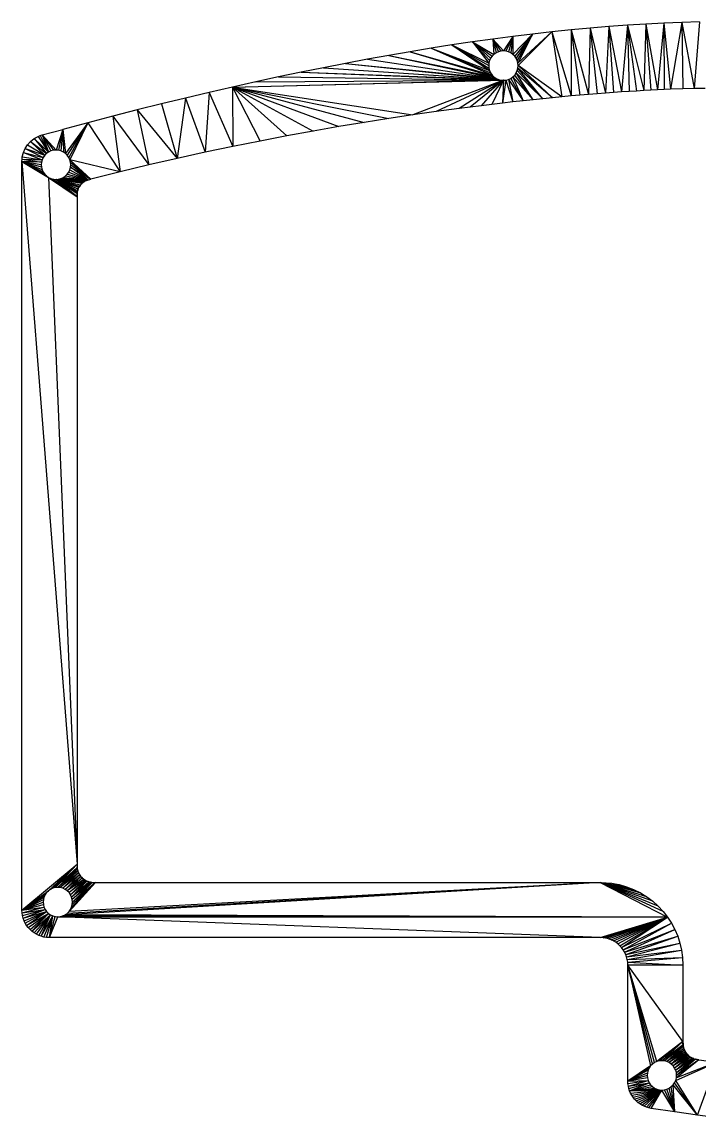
# Model space of a CAD drawing. Extents: x -94 to 59, y -4 to 130.
# Drawn here: x -94.4 to -20.7, y 10.5 to 129.9 of the extents above; entities that cross this region are included whole.
import ezdxf

# ---------------------------------------------------------------- set-up
doc = ezdxf.new("R2010")
doc.units = 0
doc.layers.get('0').update_dxf_attribs({"linetype": 'continuous'})

# ---------------------------------------------------------------- blocks, each defined once
blk = doc.blocks.new('SHAPE2DVIEW')
at = {"color": 0}
for p, q in [((-34.63, 129.01), (-36.73, 128.8)), ((-34.63, 129.01), (-34.65, 121.82)), ((-32.56, 129.21), (-34.63, 129.01)), ((-34.63, 129.01), (-33.68, 121.91)), ((-34.63, 129.01), (-32.73, 121.99)), ((-32.56, 129.21), (-32.73, 121.99)), ((-30.52, 129.38), (-32.56, 129.21)), ((-32.56, 129.21), (-31.8, 122.06)), ((-32.56, 129.21), (-30.9, 122.13)), ((-30.52, 129.38), (-30.9, 122.13)), ((-28.5, 129.52), (-30.52, 129.38)), ((-30.52, 129.38), (-30.02, 122.2)), ((-30.52, 129.38), (-29.16, 122.26)), ((-28.5, 129.52), (-29.16, 122.26)), ((-26.51, 129.65), (-28.5, 129.52)), ((-28.5, 129.52), (-28.33, 122.31)), ((-28.5, 129.52), (-27.52, 122.36)), ((-28.5, 129.52), (-26.73, 122.41)), ((-26.51, 129.65), (-26.73, 122.41)), ((-24.54, 129.75), (-26.51, 129.65)), ((-26.51, 129.65), (-25.97, 122.45)), ((-26.51, 129.65), (-25.23, 122.49)), ((-24.54, 129.75), (-25.23, 122.49)), ((-22.6, 129.83), (-24.54, 129.75)), ((-24.54, 129.75), (-24.51, 122.52)), ((-24.54, 129.75), (-23.82, 122.55)), ((-22.6, 129.83), (-23.82, 122.55)), ((-20.68, 129.89), (-22.6, 129.83)), ((-22.6, 129.83), (-22.49, 122.59)), ((-22.6, 129.83), (-21.23, 122.62)), ((-20.68, 129.89), (-21.23, 122.62)), ((-45.38, 127.71), (-47.61, 127.38)), ((-43.18, 128.01), (-45.38, 127.71)), ((-45.38, 127.71), (-43.59, 125.4)), ((-45.38, 127.71), (-43.51, 125.67)), ((-45.38, 127.71), (-43.4, 125.93)), ((-45.38, 127.71), (-43.24, 126.16)), ((-45.38, 127.71), (-43.04, 126.35)), ((-41, 128.3), (-43.18, 128.01)), ((-43.18, 128.01), (-43.04, 126.35)), ((-43.18, 128.01), (-42.81, 126.51)), ((-43.18, 128.01), (-42.56, 126.63)), ((-43.18, 128.01), (-42.29, 126.7)), ((-43.18, 128.01), (-42.01, 126.73)), ((-41, 128.3), (-42.01, 126.73)), ((-41, 128.3), (-41.73, 126.7)), ((-41, 128.3), (-41.46, 126.63)), ((-41, 128.3), (-41.21, 126.51)), ((-38.85, 128.56), (-41, 128.3)), ((-41, 128.3), (-40.98, 126.35)), ((-38.85, 128.56), (-40.98, 126.35)), ((-38.85, 128.56), (-40.78, 126.16)), ((-38.85, 128.56), (-40.62, 125.93)), ((-38.85, 128.56), (-40.51, 125.67)), ((-36.73, 128.8), (-40.43, 125.4)), ((-38.85, 128.56), (-40.43, 125.4)), ((-36.73, 128.8), (-40.41, 125.13)), ((-36.73, 128.8), (-38.85, 128.56)), ((-36.73, 128.8), (-35.65, 121.73)), ((-36.73, 128.8), (-34.65, 121.82)), ((-52.16, 126.64), (-54.47, 126.24)), ((-49.87, 127.02), (-52.16, 126.64)), ((-52.16, 126.64), (-43.04, 123.9)), ((-52.16, 126.64), (-43.24, 124.1)), ((-47.61, 127.38), (-49.87, 127.02)), ((-49.87, 127.02), (-43.24, 124.1)), ((-49.87, 127.02), (-43.4, 124.33)), ((-49.87, 127.02), (-43.51, 124.58)), ((-47.61, 127.38), (-43.51, 124.58)), ((-47.61, 127.38), (-43.59, 124.85)), ((-47.61, 127.38), (-43.61, 125.13)), ((-47.61, 127.38), (-43.59, 125.4)), ((-42.81, 126.51), (-43.04, 126.35)), ((-42.56, 126.63), (-42.81, 126.51)), ((-42.29, 126.7), (-42.56, 126.63)), ((-42.01, 126.73), (-42.29, 126.7)), ((-41.73, 126.7), (-42.01, 126.73)), ((-41.46, 126.63), (-41.73, 126.7)), ((-41.21, 126.51), (-41.46, 126.63)), ((-40.98, 126.35), (-41.21, 126.51)), ((-59.19, 125.37), (-61.59, 124.9)), ((-56.81, 125.82), (-59.19, 125.37)), ((-59.19, 125.37), (-42.56, 123.62)), ((-59.19, 125.37), (-42.81, 123.74)), ((-54.47, 126.24), (-56.81, 125.82)), ((-56.81, 125.82), (-42.81, 123.74)), ((-54.47, 126.24), (-42.81, 123.74)), ((-54.47, 126.24), (-43.04, 123.9)), ((-43.59, 125.4), (-43.61, 125.13)), ((-43.51, 125.67), (-43.59, 125.4)), ((-43.4, 125.93), (-43.51, 125.67)), ((-43.24, 126.16), (-43.4, 125.93)), ((-43.04, 126.35), (-43.24, 126.16)), ((-40.78, 126.16), (-40.98, 126.35)), ((-40.62, 125.93), (-40.78, 126.16)), ((-40.51, 125.67), (-40.62, 125.93)), ((-40.43, 125.4), (-40.51, 125.67)), ((-40.41, 125.13), (-40.43, 125.4)), ((-64.02, 124.41), (-66.48, 123.89)), ((-61.59, 124.9), (-64.02, 124.41)), ((-64.02, 124.41), (-42.29, 123.55)), ((-64.02, 124.41), (-42.56, 123.62)), ((-61.59, 124.9), (-42.56, 123.62)), ((-43.61, 125.13), (-43.59, 124.85)), ((-43.59, 124.85), (-43.51, 124.58)), ((-43.51, 124.58), (-43.4, 124.33)), ((-43.4, 124.33), (-43.24, 124.1)), ((-40.78, 124.1), (-40.62, 124.33)), ((-40.62, 124.33), (-40.51, 124.58)), ((-37.72, 121.52), (-40.62, 124.33)), ((-38.78, 121.41), (-40.62, 124.33)), ((-40.51, 124.58), (-40.43, 124.85)), ((-37.72, 121.52), (-40.51, 124.58)), ((-40.43, 124.85), (-40.41, 125.13)), ((-36.67, 121.63), (-40.43, 124.85)), ((-37.72, 121.52), (-40.43, 124.85)), ((-35.65, 121.73), (-40.41, 125.13)), ((-36.67, 121.63), (-40.41, 125.13)), ((-71.49, 122.79), (-42.29, 123.55)), ((-71.49, 122.79), (-42.01, 123.53)), ((-68.97, 123.35), (-71.49, 122.79)), ((-66.48, 123.89), (-68.97, 123.35)), ((-68.97, 123.35), (-42.29, 123.55)), ((-66.48, 123.89), (-42.29, 123.55)), ((-42.01, 123.53), (-51.88, 119.76)), ((-42.01, 123.53), (-49.32, 120.12)), ((-42.01, 123.53), (-46.84, 120.46)), ((-42.01, 123.53), (-45.63, 120.61)), ((-42.01, 123.53), (-44.44, 120.76)), ((-42.01, 123.53), (-43.26, 120.91)), ((-43.24, 124.1), (-43.04, 123.9)), ((-43.04, 123.9), (-42.81, 123.74)), ((-42.81, 123.74), (-42.56, 123.62)), ((-42.56, 123.62), (-42.29, 123.55)), ((-42.29, 123.55), (-42.01, 123.53)), ((-41.73, 123.55), (-42.11, 121.04)), ((-42.01, 123.53), (-42.11, 121.04)), ((-42.01, 123.53), (-41.73, 123.55)), ((-41.73, 123.55), (-41.46, 123.62)), ((-41.73, 123.55), (-40.98, 121.17)), ((-41.46, 123.62), (-41.21, 123.74)), ((-41.46, 123.62), (-40.98, 121.17)), ((-41.46, 123.62), (-39.87, 121.29)), ((-41.21, 123.74), (-40.98, 123.9)), ((-41.21, 123.74), (-39.87, 121.29)), ((-40.98, 123.9), (-40.78, 124.1)), ((-40.98, 123.9), (-39.87, 121.29)), ((-38.78, 121.41), (-40.98, 123.9)), ((-38.78, 121.41), (-40.78, 124.1)), ((-74.04, 122.2), (-76.62, 121.59)), ((-74.04, 122.2), (-74.47, 115.69)), ((-71.49, 122.79), (-74.04, 122.2)), ((-74.04, 122.2), (-71.47, 116.32)), ((-71.49, 122.79), (-71.47, 116.32)), ((-71.49, 122.79), (-68.51, 116.92)), ((-71.49, 122.79), (-65.6, 117.47)), ((-71.49, 122.79), (-62.74, 118)), ((-71.49, 122.79), (-59.93, 118.49)), ((-71.49, 122.79), (-57.18, 118.94)), ((-71.49, 122.79), (-54.5, 119.37)), ((-71.49, 122.79), (-51.88, 119.76)), ((-34.65, 121.82), (-35.65, 121.73)), ((-33.68, 121.91), (-34.65, 121.82)), ((-32.73, 121.99), (-33.68, 121.91)), ((-31.8, 122.06), (-32.73, 121.99)), ((-30.9, 122.13), (-31.8, 122.06)), ((-30.02, 122.2), (-30.9, 122.13)), ((-29.16, 122.26), (-30.02, 122.2)), ((-28.33, 122.31), (-29.16, 122.26)), ((-27.52, 122.36), (-28.33, 122.31)), ((-26.73, 122.41), (-27.52, 122.36)), ((-25.97, 122.45), (-26.73, 122.41)), ((-25.23, 122.49), (-25.97, 122.45)), ((-24.51, 122.52), (-25.23, 122.49)), ((-23.82, 122.55), (-24.51, 122.52)), ((-22.49, 122.59), (-23.82, 122.55)), ((-21.23, 122.62), (-22.49, 122.59)), ((-20.04, 122.64), (-21.23, 122.62)), ((-79.23, 120.96), (-81.87, 120.3)), ((-76.62, 121.59), (-79.23, 120.96)), ((-79.23, 120.96), (-77.52, 115.02)), ((-76.62, 121.59), (-77.52, 115.02)), ((-76.62, 121.59), (-74.47, 115.69)), ((-45.63, 120.61), (-46.84, 120.46)), ((-44.44, 120.76), (-45.63, 120.61)), ((-43.26, 120.91), (-44.44, 120.76)), ((-42.11, 121.04), (-43.26, 120.91)), ((-40.98, 121.17), (-42.11, 121.04)), ((-39.87, 121.29), (-40.98, 121.17)), ((-38.78, 121.41), (-39.87, 121.29)), ((-37.72, 121.52), (-38.78, 121.41)), ((-36.67, 121.63), (-37.72, 121.52)), ((-35.65, 121.73), (-36.67, 121.63)), ((-84.55, 119.62), (-87.25, 118.91)), ((-81.87, 120.3), (-84.55, 119.62)), ((-84.55, 119.62), (-83.75, 113.56)), ((-84.55, 119.62), (-80.62, 114.31)), ((-81.87, 120.3), (-80.62, 114.31)), ((-81.87, 120.3), (-77.52, 115.02)), ((-54.5, 119.37), (-57.18, 118.94)), ((-51.88, 119.76), (-54.5, 119.37)), ((-49.32, 120.12), (-51.88, 119.76)), ((-46.84, 120.46), (-49.32, 120.12)), ((-92.21, 117.59), (-89.99, 118.19)), ((-89.99, 118.19), (-90.72, 115.94)), ((-89.99, 118.19), (-90.45, 115.91)), ((-89.99, 118.19), (-90.18, 115.84)), ((-87.25, 118.91), (-89.99, 118.19)), ((-89.99, 118.19), (-89.92, 115.72)), ((-89.99, 118.19), (-89.69, 115.56)), ((-87.25, 118.91), (-89.69, 115.56)), ((-87.25, 118.91), (-89.5, 115.37)), ((-87.25, 118.91), (-89.34, 115.14)), ((-87.25, 118.91), (-89.22, 114.88)), ((-87.25, 118.91), (-83.75, 113.56)), ((-59.93, 118.49), (-62.74, 118)), ((-57.18, 118.94), (-59.93, 118.49)), ((-93.49, 116.87), (-93.11, 117.18)), ((-93.11, 117.18), (-92.68, 117.42)), ((-93.11, 117.18), (-91.75, 115.56)), ((-93.11, 117.18), (-91.52, 115.72)), ((-92.68, 117.42), (-92.45, 117.51)), ((-92.68, 117.42), (-91.52, 115.72)), ((-92.45, 117.51), (-92.21, 117.59)), ((-92.45, 117.51), (-91.52, 115.72)), ((-92.21, 117.59), (-91.52, 115.72)), ((-92.21, 117.59), (-91.27, 115.84)), ((-92.21, 117.59), (-91, 115.91)), ((-92.21, 117.59), (-90.72, 115.94)), ((-65.6, 117.47), (-68.51, 116.92)), ((-62.74, 118), (-65.6, 117.47)), ((-94.27, 115.67), (-94.07, 116.11)), ((-94.07, 116.11), (-93.81, 116.52)), ((-94.07, 116.11), (-92.11, 115.14)), ((-94.07, 116.11), (-91.95, 115.37)), ((-93.81, 116.52), (-93.49, 116.87)), ((-93.81, 116.52), (-91.95, 115.37)), ((-93.49, 116.87), (-91.95, 115.37)), ((-93.49, 116.87), (-91.75, 115.56)), ((-91.27, 115.84), (-91.52, 115.72)), ((-91, 115.91), (-91.27, 115.84)), ((-90.72, 115.94), (-91, 115.91)), ((-90.45, 115.91), (-90.72, 115.94)), ((-90.18, 115.84), (-90.45, 115.91)), ((-89.92, 115.72), (-90.18, 115.84)), ((-71.47, 116.32), (-74.47, 115.69)), ((-68.51, 116.92), (-71.47, 116.32)), ((-94.43, 114.69), (-94.42, 114.94)), ((-94.43, 33.19), (-94.43, 114.69)), ((-94.43, 114.69), (-88.43, 38.19)), ((-94.43, 114.69), (-91.52, 112.95)), ((-91.75, 113.11), (-94.43, 114.69)), ((-92.3, 114.62), (-94.43, 114.69)), ((-92.32, 114.34), (-94.43, 114.69)), ((-92.3, 114.06), (-94.43, 114.69)), ((-92.23, 113.79), (-94.43, 114.69)), ((-92.11, 113.54), (-94.43, 114.69)), ((-91.95, 113.31), (-94.43, 114.69)), ((-94.42, 114.94), (-94.39, 115.19)), ((-94.42, 114.94), (-92.3, 114.62)), ((-94.42, 114.94), (-92.23, 114.88)), ((-94.39, 115.19), (-94.27, 115.67)), ((-94.39, 115.19), (-92.23, 114.88)), ((-94.27, 115.67), (-92.23, 114.88)), ((-94.27, 115.67), (-92.11, 115.14)), ((-92.3, 114.62), (-92.32, 114.34)), ((-92.23, 114.88), (-92.3, 114.62)), ((-92.11, 115.14), (-92.23, 114.88)), ((-91.95, 115.37), (-92.11, 115.14)), ((-91.75, 115.56), (-91.95, 115.37)), ((-91.52, 115.72), (-91.75, 115.56)), ((-89.69, 115.56), (-89.92, 115.72)), ((-89.5, 115.37), (-89.69, 115.56)), ((-89.34, 115.14), (-89.5, 115.37)), ((-89.22, 114.88), (-89.34, 115.14)), ((-83.75, 113.56), (-89.22, 114.88)), ((-86.92, 112.78), (-89.22, 114.88)), ((-89.15, 114.62), (-89.22, 114.88)), ((-89.15, 114.62), (-86.92, 112.78)), ((-89.12, 114.34), (-89.15, 114.62)), ((-77.52, 115.02), (-80.62, 114.31)), ((-74.47, 115.69), (-77.52, 115.02)), ((-92.32, 114.34), (-92.3, 114.06)), ((-92.3, 114.06), (-92.23, 113.79)), ((-92.23, 113.79), (-92.11, 113.54)), ((-92.11, 113.54), (-91.95, 113.31)), ((-89.5, 113.31), (-89.34, 113.54)), ((-89.34, 113.54), (-89.22, 113.79)), ((-89.34, 113.54), (-87.27, 112.68)), ((-89.22, 113.79), (-89.15, 114.06)), ((-89.22, 113.79), (-87.27, 112.68)), ((-89.15, 114.06), (-89.12, 114.34)), ((-87.27, 112.68), (-89.15, 114.06)), ((-89.15, 114.06), (-86.92, 112.78)), ((-89.12, 114.34), (-86.92, 112.78)), ((-83.75, 113.56), (-86.92, 112.78)), ((-80.62, 114.31), (-83.75, 113.56)), ((-91.95, 113.31), (-91.75, 113.11)), ((-91.75, 113.11), (-91.52, 112.95)), ((-91.52, 112.95), (-88.43, 38.19)), ((-91.52, 112.95), (-88.43, 110.84)), ((-91.52, 112.95), (-91.27, 112.83)), ((-91.27, 112.83), (-88.43, 110.84)), ((-91.27, 112.83), (-91, 112.76)), ((-91, 112.76), (-90.72, 112.74)), ((-91, 112.76), (-88.43, 110.84)), ((-90.72, 112.74), (-90.45, 112.76)), ((-87.45, 112.61), (-90.72, 112.74)), ((-90.72, 112.74), (-87.27, 112.68)), ((-87.63, 112.51), (-90.72, 112.74)), ((-87.77, 112.41), (-90.72, 112.74)), ((-87.9, 112.31), (-90.72, 112.74)), ((-88.08, 112.11), (-90.72, 112.74)), ((-88.17, 111.98), (-90.72, 112.74)), ((-88.25, 111.84), (-90.72, 112.74)), ((-88.32, 111.68), (-90.72, 112.74)), ((-88.37, 111.5), (-90.72, 112.74)), ((-88.41, 111.33), (-90.72, 112.74)), ((-88.42, 111.16), (-90.72, 112.74)), ((-88.43, 110.84), (-90.72, 112.74)), ((-90.45, 112.76), (-90.18, 112.83)), ((-90.45, 112.76), (-87.27, 112.68)), ((-90.18, 112.83), (-89.92, 112.95)), ((-90.18, 112.83), (-87.27, 112.68)), ((-89.92, 112.95), (-89.69, 113.11)), ((-89.92, 112.95), (-87.27, 112.68)), ((-89.69, 113.11), (-89.5, 113.31)), ((-89.69, 113.11), (-87.27, 112.68)), ((-89.5, 113.31), (-87.27, 112.68)), ((-87.92, 112.29), (-88.08, 112.11)), ((-87.86, 112.35), (-87.97, 112.23)), ((-87.97, 112.23), (-87.96, 112.25)), ((-87.86, 112.35), (-87.96, 112.25)), ((-87.9, 112.31), (-87.96, 112.25)), ((-87.92, 112.28), (-87.84, 112.36)), ((-87.9, 112.31), (-87.87, 112.34)), ((-87.87, 112.34), (-87.85, 112.35)), ((-87.72, 112.46), (-87.86, 112.35)), ((-87.86, 112.35), (-87.83, 112.37)), ((-87.82, 112.37), (-87.85, 112.35)), ((-87.72, 112.46), (-87.83, 112.37)), ((-87.77, 112.41), (-87.83, 112.37)), ((-87.8, 112.39), (-87.65, 112.5)), ((-87.75, 112.43), (-87.77, 112.41)), ((-87.77, 112.41), (-87.75, 112.43)), ((-87.67, 112.48), (-87.74, 112.44)), ((-87.74, 112.44), (-87.67, 112.48)), ((-87.55, 112.56), (-87.72, 112.46)), ((-87.72, 112.46), (-87.62, 112.52)), ((-87.63, 112.51), (-87.64, 112.51)), ((-87.63, 112.51), (-87.62, 112.52)), ((-87.55, 112.56), (-87.62, 112.52)), ((-87.59, 112.53), (-87.39, 112.63)), ((-87.45, 112.61), (-87.59, 112.54)), ((-87.45, 112.61), (-87.39, 112.63)), ((-87.37, 112.64), (-87.42, 112.62)), ((-87.39, 112.63), (-86.92, 112.78)), ((-87.27, 112.68), (-87.39, 112.63)), ((-87.27, 112.68), (-86.92, 112.78)), ((-88.42, 111.2), (-88.43, 110.84)), ((-88.43, 110.84), (-88.42, 111.17)), ((-88.42, 111.16), (-88.43, 110.84)), ((-88.42, 111.18), (-88.38, 111.46)), ((-88.41, 111.33), (-88.42, 111.19)), ((-88.42, 111.2), (-88.42, 111.17)), ((-88.42, 111.16), (-88.42, 111.16)), ((-88.41, 111.33), (-88.39, 111.43)), ((-88.35, 111.58), (-88.4, 111.38)), ((-88.4, 111.38), (-88.37, 111.5)), ((-88.35, 111.58), (-88.37, 111.5)), ((-88.37, 111.5), (-88.37, 111.5)), ((-88.37, 111.5), (-88.37, 111.5)), ((-88.33, 111.63), (-88.36, 111.54)), ((-88.29, 111.74), (-88.35, 111.58)), ((-88.35, 111.58), (-88.33, 111.66)), ((-88.29, 111.74), (-88.33, 111.66)), ((-88.32, 111.68), (-88.33, 111.66)), ((-88.32, 111.68), (-88.31, 111.69)), ((-88.31, 111.7), (-88.27, 111.79)), ((-88.3, 111.71), (-88.27, 111.78)), ((-88.22, 111.89), (-88.29, 111.74)), ((-88.29, 111.74), (-88.26, 111.82)), ((-88.26, 111.81), (-88.29, 111.74)), ((-88.22, 111.89), (-88.26, 111.82)), ((-88.25, 111.84), (-88.26, 111.82)), ((-88.25, 111.84), (-88.24, 111.85)), ((-88.24, 111.84), (-88.21, 111.92)), ((-88.23, 111.86), (-88.21, 111.91)), ((-88.07, 112.12), (-88.22, 111.89)), ((-88.22, 111.89), (-88.17, 111.97)), ((-88.17, 111.97), (-88.07, 112.12)), ((-88.17, 111.98), (-88.07, 112.12)), ((-88.07, 112.12), (-88.17, 111.97)), ((-88.08, 112.11), (-88.17, 111.98)), ((-88.17, 111.98), (-88.17, 111.98)), ((-88.17, 111.98), (-88.17, 111.97)), ((-88.08, 112.11), (-88.07, 112.12)), ((-88.08, 112.11), (-88.08, 112.11)), ((-88.43, 110.84), (-88.43, 38.19)), ((-94.43, 33.19), (-88.43, 38.19)), ((-88.43, 38.19), (-91.55, 35.28)), ((-88.43, 38.19), (-91.32, 35.44)), ((-88.43, 38.19), (-91.07, 35.56)), ((-88.43, 38.19), (-90.8, 35.63)), ((-88.43, 38.19), (-88.42, 37.87)), ((-88.43, 38.19), (-88.43, 37.9)), ((-88.43, 38.19), (-88.42, 37.84)), ((-88.42, 37.84), (-90.8, 35.63)), ((-88.42, 37.84), (-90.52, 35.66)), ((-88.4, 37.65), (-90.52, 35.66)), ((-88.36, 37.46), (-90.52, 35.66)), ((-88.36, 37.46), (-90.25, 35.63)), ((-88.28, 37.24), (-90.25, 35.63)), ((-88.28, 37.24), (-89.98, 35.56)), ((-88.16, 37.02), (-89.98, 35.56)), ((-88.16, 37.02), (-89.72, 35.44)), ((-88.42, 37.84), (-88.43, 37.9)), ((-88.43, 37.9), (-88.42, 37.84)), ((-88.4, 37.63), (-88.42, 37.87)), ((-88.42, 37.84), (-88.4, 37.66)), ((-88.4, 37.63), (-88.42, 37.84)), ((-88.4, 37.66), (-88.4, 37.65)), ((-88.4, 37.66), (-88.39, 37.61)), ((-88.4, 37.66), (-88.36, 37.47)), ((-88.4, 37.65), (-88.39, 37.61)), ((-88.4, 37.63), (-88.36, 37.46)), ((-88.39, 37.61), (-88.36, 37.47)), ((-88.36, 37.47), (-88.29, 37.27)), ((-88.31, 37.32), (-88.36, 37.47)), ((-88.36, 37.46), (-88.36, 37.46)), ((-88.36, 37.46), (-88.35, 37.44)), ((-88.34, 37.42), (-88.29, 37.27)), ((-88.31, 37.32), (-88.29, 37.27)), ((-88.3, 37.29), (-88.28, 37.24)), ((-88.29, 37.27), (-88.3, 37.28)), ((-88.29, 37.27), (-88.21, 37.09)), ((-88.25, 37.18), (-88.29, 37.27)), ((-88.28, 37.24), (-88.29, 37.26)), ((-88.28, 37.24), (-88.25, 37.18)), ((-88.26, 37.2), (-88.18, 37.05)), ((-88.25, 37.18), (-88.21, 37.09)), ((-88.21, 37.09), (-88.18, 37.04)), ((-88.21, 37.09), (-88.1, 36.92)), ((-88.16, 37.02), (-88.18, 37.04)), ((-88.1, 36.92), (-88.18, 37.04)), ((-88.16, 37.02), (-88.14, 36.99)), ((-88.02, 36.83), (-89.72, 35.44)), ((-31.46, 36.19), (-89.72, 32.67)), ((-88.02, 36.83), (-89.5, 35.28)), ((-87.86, 36.66), (-89.5, 35.28)), ((-87.7, 36.53), (-89.5, 35.28)), ((-31.46, 36.19), (-89.5, 32.83)), ((-87.7, 36.53), (-89.3, 35.09)), ((-87.53, 36.42), (-89.3, 35.09)), ((-86.43, 36.19), (-89.3, 33.03)), ((-31.46, 36.19), (-89.3, 33.03)), ((-87.53, 36.42), (-89.14, 34.86)), ((-87.35, 36.33), (-89.14, 34.86)), ((-86.43, 36.19), (-89.14, 33.26)), ((-87.35, 36.33), (-89.02, 34.61)), ((-87.16, 36.26), (-89.02, 34.61)), ((-86.97, 36.22), (-89.02, 34.61)), ((-86.43, 36.19), (-89.02, 33.51)), ((-86.97, 36.22), (-88.95, 34.34)), ((-86.78, 36.2), (-88.95, 34.34)), ((-86.43, 36.19), (-88.95, 33.78)), ((-86.78, 36.2), (-88.92, 34.06)), ((-86.43, 36.19), (-88.92, 34.06)), ((-88.14, 36.99), (-88.07, 36.9)), ((-88.13, 36.97), (-88.05, 36.87)), ((-88.13, 36.97), (-88.08, 36.9)), ((-88.1, 36.92), (-88.06, 36.87)), ((-88.1, 36.92), (-87.96, 36.76)), ((-88.02, 36.83), (-88.06, 36.87)), ((-87.96, 36.76), (-88.06, 36.87)), ((-88.02, 36.83), (-87.99, 36.8)), ((-88.01, 36.82), (-87.94, 36.74)), ((-87.98, 36.78), (-87.94, 36.74)), ((-87.97, 36.77), (-87.91, 36.71)), ((-87.96, 36.76), (-87.91, 36.71)), ((-87.96, 36.76), (-87.79, 36.6)), ((-87.86, 36.66), (-87.91, 36.71)), ((-87.79, 36.6), (-87.91, 36.71)), ((-87.86, 36.66), (-87.83, 36.63)), ((-87.85, 36.65), (-87.77, 36.59)), ((-87.82, 36.62), (-87.78, 36.59)), ((-87.81, 36.61), (-87.75, 36.57)), ((-87.79, 36.6), (-87.75, 36.57)), ((-87.79, 36.6), (-87.6, 36.46)), ((-87.7, 36.53), (-87.75, 36.57)), ((-87.6, 36.46), (-87.75, 36.57)), ((-87.63, 36.48), (-87.7, 36.53)), ((-87.59, 36.45), (-87.65, 36.49)), ((-87.63, 36.48), (-87.57, 36.44)), ((-87.59, 36.45), (-87.62, 36.47)), ((-87.6, 36.46), (-87.58, 36.44)), ((-87.6, 36.46), (-87.38, 36.34)), ((-87.58, 36.44), (-87.38, 36.34)), ((-87.39, 36.35), (-87.58, 36.44)), ((-87.53, 36.42), (-87.58, 36.44)), ((-87.53, 36.42), (-87.39, 36.35)), ((-87.42, 36.36), (-87.37, 36.34)), ((-87.39, 36.35), (-87.38, 36.34)), ((-87.39, 36.34), (-87.33, 36.32)), ((-87.38, 36.34), (-87.17, 36.26)), ((-87.21, 36.28), (-87.38, 36.34)), ((-87.35, 36.33), (-87.38, 36.34)), ((-87.38, 36.34), (-87.38, 36.34)), ((-87.35, 36.33), (-87.21, 36.28)), ((-87.21, 36.28), (-87.17, 36.26)), ((-87.2, 36.28), (-87.18, 36.27)), ((-87.18, 36.27), (-87.09, 36.25)), ((-87.16, 36.26), (-87.17, 36.27)), ((-87.17, 36.26), (-86.97, 36.22)), ((-87.01, 36.23), (-87.17, 36.26)), ((-87.16, 36.26), (-87.01, 36.23)), ((-87.16, 36.26), (-87.16, 36.26)), ((-87.01, 36.23), (-86.97, 36.22)), ((-87, 36.23), (-86.99, 36.23)), ((-86.99, 36.23), (-86.88, 36.21)), ((-86.97, 36.22), (-86.78, 36.2)), ((-86.82, 36.2), (-86.97, 36.22)), ((-86.97, 36.22), (-86.82, 36.2)), ((-86.97, 36.22), (-86.97, 36.22)), ((-86.97, 36.22), (-86.97, 36.22)), ((-86.88, 36.21), (-86.8, 36.2)), ((-86.82, 36.2), (-86.78, 36.2)), ((-86.81, 36.2), (-86.43, 36.19)), ((-86.78, 36.2), (-86.43, 36.19)), ((-86.78, 36.2), (-86.78, 36.2)), ((-86.43, 36.19), (-31.46, 36.19)), ((-31.46, 36.19), (-24.13, 32.41)), ((-24.6, 33.02), (-31.46, 36.19)), ((-31.46, 36.19), (-30.85, 36.17)), ((-27.1, 35.06), (-31.46, 36.19)), ((-26.41, 34.64), (-31.46, 36.19)), ((-25.75, 34.15), (-31.46, 36.19)), ((-25.15, 33.61), (-31.46, 36.19)), ((-30.85, 36.17), (-27.1, 35.06)), ((-30.85, 36.17), (-30.24, 36.11)), ((-30.24, 36.11), (-27.1, 35.06)), ((-30.24, 36.11), (-27.84, 35.43)), ((-30.24, 36.11), (-28.61, 35.73)), ((-30.24, 36.11), (-29.41, 35.96)), ((-29.41, 35.96), (-28.61, 35.73)), ((-94.43, 33.19), (-91.55, 35.28)), ((-94.43, 33.19), (-91.75, 35.09)), ((-94.43, 33.19), (-91.91, 34.86)), ((-91.91, 34.86), (-92.03, 34.61)), ((-91.75, 35.09), (-91.91, 34.86)), ((-91.55, 35.28), (-91.75, 35.09)), ((-91.32, 35.44), (-91.55, 35.28)), ((-91.07, 35.56), (-91.32, 35.44)), ((-90.8, 35.63), (-91.07, 35.56)), ((-90.52, 35.66), (-90.8, 35.63)), ((-90.25, 35.63), (-90.52, 35.66)), ((-89.98, 35.56), (-90.25, 35.63)), ((-89.72, 35.44), (-89.98, 35.56)), ((-89.5, 35.28), (-89.72, 35.44)), ((-89.3, 35.09), (-89.5, 35.28)), ((-89.14, 34.86), (-89.3, 35.09)), ((-89.02, 34.61), (-89.14, 34.86)), ((-28.61, 35.73), (-27.84, 35.43)), ((-27.84, 35.43), (-27.1, 35.06)), ((-27.1, 35.06), (-26.41, 34.64)), ((-26.41, 34.64), (-25.75, 34.15)), ((-94.43, 33.19), (-92.03, 34.61)), ((-94.43, 33.19), (-92.1, 34.34)), ((-94.43, 33.19), (-92.12, 34.06)), ((-94.43, 33.19), (-92.1, 33.78)), ((-94.43, 33.19), (-92.03, 33.51)), ((-94.42, 32.88), (-92.03, 33.51)), ((-92.1, 34.34), (-92.12, 34.06)), ((-92.12, 34.06), (-92.1, 33.78)), ((-92.03, 34.61), (-92.1, 34.34)), ((-92.1, 33.78), (-92.03, 33.51)), ((-92.03, 33.51), (-91.91, 33.26)), ((-89.14, 33.26), (-89.02, 33.51)), ((-88.95, 34.34), (-89.02, 34.61)), ((-89.02, 33.51), (-88.95, 33.78)), ((-88.92, 34.06), (-88.95, 34.34)), ((-88.95, 33.78), (-88.92, 34.06)), ((-25.75, 34.15), (-25.15, 33.61)), ((-25.15, 33.61), (-24.6, 33.02)), ((-94.42, 32.88), (-94.43, 33.19)), ((-94.42, 32.88), (-91.91, 33.26)), ((-94.37, 32.59), (-94.42, 32.88)), ((-94.37, 32.59), (-91.91, 33.26)), ((-94.3, 32.3), (-94.37, 32.59)), ((-94.3, 32.3), (-91.91, 33.26)), ((-94.3, 32.3), (-91.75, 33.03)), ((-94.2, 32.02), (-94.3, 32.3)), ((-94.2, 32.02), (-91.75, 33.03)), ((-94.07, 31.76), (-91.75, 33.03)), ((-93.92, 31.51), (-91.75, 33.03)), ((-93.92, 31.51), (-91.55, 32.83)), ((-93.75, 31.28), (-91.55, 32.83)), ((-93.55, 31.07), (-91.55, 32.83)), ((-93.34, 30.88), (-91.55, 32.83)), ((-93.34, 30.88), (-91.32, 32.67)), ((-93.11, 30.7), (-91.32, 32.67)), ((-92.86, 30.55), (-91.32, 32.67)), ((-92.6, 30.43), (-91.32, 32.67)), ((-92.32, 30.33), (-91.32, 32.67)), ((-92.32, 30.33), (-91.07, 32.56)), ((-92.04, 30.25), (-91.07, 32.56)), ((-91.91, 33.26), (-91.75, 33.03)), ((-91.75, 33.03), (-91.55, 32.83)), ((-91.74, 30.21), (-91.07, 32.56)), ((-91.55, 32.83), (-91.32, 32.67)), ((-91.43, 30.19), (-91.07, 32.56)), ((-91.43, 30.19), (-90.8, 32.48)), ((-91.43, 30.19), (-90.52, 32.46)), ((-91.32, 32.67), (-91.07, 32.56)), ((-91.07, 32.56), (-90.8, 32.48)), ((-90.8, 32.48), (-90.52, 32.46)), ((-90.52, 32.46), (-90.25, 32.48)), ((-90.52, 32.46), (-24.13, 32.41)), ((-31.46, 30.19), (-90.52, 32.46)), ((-90.25, 32.48), (-89.98, 32.56)), ((-90.25, 32.48), (-24.13, 32.41)), ((-89.98, 32.56), (-89.72, 32.67)), ((-24.13, 32.41), (-89.98, 32.56)), ((-89.72, 32.67), (-89.5, 32.83)), ((-24.13, 32.41), (-89.72, 32.67)), ((-89.5, 32.83), (-89.3, 33.03)), ((-89.3, 33.03), (-89.14, 33.26)), ((-31.46, 30.19), (-24.13, 32.41)), ((-31.15, 30.18), (-24.13, 32.41)), ((-30.86, 30.13), (-24.13, 32.41)), ((-30.57, 30.06), (-24.13, 32.41)), ((-30.29, 29.96), (-24.13, 32.41)), ((-30.03, 29.83), (-24.13, 32.41)), ((-29.78, 29.68), (-24.13, 32.41)), ((-29.55, 29.51), (-24.13, 32.41)), ((-29.34, 29.31), (-24.13, 32.41)), ((-29.15, 29.1), (-24.13, 32.41)), ((-24.6, 33.02), (-24.13, 32.41)), ((-24.13, 32.41), (-23.71, 31.75)), ((-94.07, 31.76), (-94.2, 32.02)), ((-93.92, 31.51), (-94.07, 31.76)), ((-93.75, 31.28), (-93.92, 31.51)), ((-93.55, 31.07), (-93.75, 31.28)), ((-93.34, 30.88), (-93.55, 31.07)), ((-29.15, 29.1), (-23.71, 31.75)), ((-28.97, 28.87), (-23.71, 31.75)), ((-28.97, 28.87), (-23.34, 31.06)), ((-28.82, 28.62), (-23.34, 31.06)), ((-23.71, 31.75), (-23.34, 31.06)), ((-23.34, 31.06), (-23.03, 30.34)), ((-93.11, 30.7), (-93.34, 30.88)), ((-92.86, 30.55), (-93.11, 30.7)), ((-92.6, 30.43), (-92.86, 30.55)), ((-92.32, 30.33), (-92.6, 30.43)), ((-92.04, 30.25), (-92.32, 30.33)), ((-91.74, 30.21), (-92.04, 30.25)), ((-91.43, 30.19), (-91.74, 30.21)), ((-31.46, 30.19), (-91.43, 30.19)), ((-31.15, 30.18), (-31.46, 30.19)), ((-30.86, 30.13), (-31.15, 30.18)), ((-30.57, 30.06), (-30.86, 30.13)), ((-30.29, 29.96), (-30.57, 30.06)), ((-30.03, 29.83), (-30.29, 29.96)), ((-28.82, 28.62), (-23.03, 30.34)), ((-28.7, 28.36), (-23.03, 30.34)), ((-23.03, 30.34), (-22.79, 29.58)), ((-29.78, 29.68), (-30.03, 29.83)), ((-29.55, 29.51), (-29.78, 29.68)), ((-29.34, 29.31), (-29.55, 29.51)), ((-29.15, 29.1), (-29.34, 29.31)), ((-28.97, 28.87), (-29.15, 29.1)), ((-28.82, 28.62), (-28.97, 28.87)), ((-28.7, 28.36), (-22.79, 29.58)), ((-28.6, 28.08), (-22.79, 29.58)), ((-28.6, 28.08), (-22.61, 28.81)), ((-28.52, 27.8), (-22.61, 28.81)), ((-22.79, 29.58), (-22.61, 28.81)), ((-22.61, 28.81), (-22.5, 28.01)), ((-28.7, 28.36), (-28.82, 28.62)), ((-28.6, 28.08), (-28.7, 28.36)), ((-28.52, 27.8), (-28.6, 28.08)), ((-28.52, 27.8), (-22.5, 28.01)), ((-28.48, 27.5), (-28.52, 27.8)), ((-28.48, 27.5), (-22.5, 28.01)), ((-28.46, 27.19), (-28.48, 27.5)), ((-28.48, 27.5), (-22.46, 27.19)), ((-22.5, 28.01), (-22.46, 27.19)), ((-28.46, 14.56), (-28.46, 27.19)), ((-28.46, 27.19), (-25.98, 16.22)), ((-25.78, 16.42), (-28.46, 27.19)), ((-22.46, 27.19), (-28.46, 27.19)), ((-22.46, 18.87), (-28.46, 27.19)), ((-25.3, 16.7), (-28.46, 27.19)), ((-25.55, 16.58), (-28.46, 27.19)), ((-22.46, 27.19), (-22.46, 18.87)), ((-22.46, 18.87), (-25.3, 16.7)), ((-22.46, 18.87), (-25.03, 16.77)), ((-22.46, 18.87), (-24.75, 16.79)), ((-22.45, 18.51), (-24.75, 16.79)), ((-22.45, 18.51), (-24.48, 16.77)), ((-22.43, 18.32), (-24.48, 16.77)), ((-22.43, 18.32), (-24.21, 16.7)), ((-22.38, 18.13), (-24.21, 16.7)), ((-22.31, 17.93), (-24.21, 16.7)), ((-22.31, 17.93), (-23.95, 16.58)), ((-22.46, 18.87), (-22.45, 18.55)), ((-22.46, 18.87), (-22.45, 18.52)), ((-22.46, 18.58), (-22.46, 18.87)), ((-22.46, 18.58), (-22.45, 18.52)), ((-22.45, 18.56), (-22.43, 18.31)), ((-22.45, 18.53), (-22.45, 18.51)), ((-22.45, 18.51), (-22.43, 18.33)), ((-22.43, 18.32), (-22.45, 18.51)), ((-22.43, 18.34), (-22.39, 18.15)), ((-22.42, 18.3), (-22.43, 18.34)), ((-22.43, 18.33), (-22.43, 18.32)), ((-22.42, 18.3), (-22.43, 18.32)), ((-22.42, 18.3), (-22.39, 18.15)), ((-22.41, 18.25), (-22.39, 18.14)), ((-22.39, 18.15), (-22.39, 18.15)), ((-22.39, 18.15), (-22.39, 18.14)), ((-22.38, 18.13), (-22.39, 18.15)), ((-22.39, 18.15), (-22.39, 18.15)), ((-22.39, 18.15), (-22.39, 18.15)), ((-22.39, 18.15), (-22.34, 18.01)), ((-22.39, 18.15), (-22.32, 17.96)), ((-22.38, 18.13), (-22.34, 18.01)), ((-22.36, 18.06), (-22.32, 17.96)), ((-22.32, 17.96), (-22.34, 18.01)), ((-22.33, 17.98), (-22.31, 17.93)), ((-22.32, 17.95), (-22.33, 17.97)), ((-22.32, 17.96), (-22.28, 17.87)), ((-22.32, 17.96), (-22.24, 17.79)), ((-22.31, 17.93), (-22.32, 17.95)), ((-22.31, 17.93), (-22.28, 17.87)), ((-25.03, 16.77), (-25.3, 16.7)), ((-24.75, 16.79), (-25.03, 16.77)), ((-24.48, 16.77), (-24.75, 16.79)), ((-24.21, 16.7), (-24.48, 16.77)), ((-22.22, 17.76), (-23.95, 16.58)), ((-22.22, 17.76), (-23.73, 16.42)), ((-22.13, 17.61), (-23.73, 16.42)), ((-22.03, 17.49), (-23.73, 16.42)), ((-22.03, 17.49), (-23.53, 16.22)), ((-21.92, 17.38), (-23.53, 16.22)), ((-21.79, 17.27), (-23.53, 16.22)), ((-21.79, 17.27), (-23.37, 15.99)), ((-21.63, 17.16), (-23.37, 15.99)), ((-21.63, 17.16), (-23.25, 15.74)), ((-21.45, 17.07), (-23.25, 15.74)), ((-21.27, 17), (-23.25, 15.74)), ((-21.27, 17), (-23.18, 15.47)), ((-21.08, 16.95), (-23.18, 15.47)), ((-20.74, 16.89), (-23.18, 14.91)), ((-21.08, 16.95), (-23.15, 15.19)), ((-20.74, 16.89), (-23.15, 15.19)), ((-22.28, 17.87), (-22.24, 17.8)), ((-22.24, 17.79), (-22.28, 17.87)), ((-22.26, 17.83), (-22.23, 17.77)), ((-22.23, 17.78), (-22.25, 17.81)), ((-22.24, 17.79), (-22.21, 17.74)), ((-22.24, 17.79), (-22.15, 17.64)), ((-22.22, 17.76), (-22.23, 17.77)), ((-22.22, 17.76), (-22.21, 17.74)), ((-22.15, 17.64), (-22.21, 17.74)), ((-22.19, 17.71), (-22.18, 17.69)), ((-22.18, 17.7), (-22.12, 17.61)), ((-22.14, 17.63), (-22.17, 17.68)), ((-22.15, 17.64), (-22.11, 17.59)), ((-22.15, 17.64), (-22.05, 17.52)), ((-22.13, 17.61), (-22.13, 17.62)), ((-22.13, 17.61), (-22.11, 17.59)), ((-22.05, 17.52), (-22.11, 17.59)), ((-22.09, 17.57), (-22.08, 17.56)), ((-22.08, 17.56), (-22.01, 17.48)), ((-22.04, 17.51), (-22.07, 17.55)), ((-22.05, 17.52), (-21.99, 17.45)), ((-22.05, 17.52), (-21.95, 17.41)), ((-22.03, 17.49), (-22.04, 17.5)), ((-22.03, 17.49), (-21.99, 17.45)), ((-21.99, 17.45), (-21.96, 17.42)), ((-21.95, 17.41), (-21.99, 17.45)), ((-21.97, 17.43), (-21.9, 17.36)), ((-21.94, 17.4), (-21.96, 17.42)), ((-21.95, 17.41), (-21.86, 17.32)), ((-21.95, 17.41), (-21.81, 17.29)), ((-21.92, 17.38), (-21.93, 17.39)), ((-21.92, 17.38), (-21.86, 17.32)), ((-21.86, 17.33), (-21.82, 17.3)), ((-21.81, 17.29), (-21.86, 17.32)), ((-21.84, 17.31), (-21.77, 17.25)), ((-21.81, 17.28), (-21.82, 17.3)), ((-21.81, 17.29), (-21.71, 17.21)), ((-21.81, 17.29), (-21.66, 17.18)), ((-21.79, 17.27), (-21.8, 17.28)), ((-21.79, 17.27), (-21.71, 17.21)), ((-21.71, 17.22), (-21.67, 17.19)), ((-21.66, 17.18), (-21.71, 17.21)), ((-21.68, 17.19), (-21.62, 17.15)), ((-21.65, 17.17), (-21.67, 17.18)), ((-21.66, 17.18), (-21.56, 17.12)), ((-21.66, 17.18), (-21.47, 17.08)), ((-21.63, 17.16), (-21.64, 17.17)), ((-21.63, 17.16), (-21.56, 17.12)), ((-21.47, 17.08), (-21.56, 17.12)), ((-21.54, 17.11), (-21.49, 17.09)), ((-21.51, 17.09), (-21.44, 17.06)), ((-21.46, 17.07), (-21.48, 17.08)), ((-21.47, 17.08), (-21.4, 17.05)), ((-21.47, 17.08), (-21.28, 17)), ((-21.45, 17.07), (-21.46, 17.07)), ((-21.45, 17.07), (-21.4, 17.05)), ((-21.28, 17), (-21.4, 17.05)), ((-21.37, 17.04), (-21.08, 16.95)), ((-21.27, 17), (-21.3, 17.01)), ((-21.27, 17), (-21.09, 16.95)), ((-21.27, 17), (-21.09, 16.95)), ((-21.09, 16.95), (-21.08, 16.95)), ((-21.09, 16.95), (-20.74, 16.89)), ((-20.74, 16.89), (-21.08, 16.95)), ((-20.74, 16.89), (-18.77, 16.63)), ((-25.98, 16.22), (-28.46, 14.56)), ((-26.14, 15.99), (-28.46, 14.56)), ((-26.26, 15.74), (-28.46, 14.56)), ((-26.26, 15.74), (-26.33, 15.47)), ((-26.14, 15.99), (-26.26, 15.74)), ((-25.98, 16.22), (-26.14, 15.99)), ((-25.78, 16.42), (-25.98, 16.22)), ((-25.55, 16.58), (-25.78, 16.42)), ((-25.3, 16.7), (-25.55, 16.58)), ((-23.95, 16.58), (-24.21, 16.7)), ((-23.73, 16.42), (-23.95, 16.58)), ((-23.53, 16.22), (-23.73, 16.42)), ((-23.37, 15.99), (-23.53, 16.22)), ((-23.25, 15.74), (-23.37, 15.99)), ((-23.25, 14.64), (-18.77, 16.63)), ((-23.18, 15.47), (-23.25, 15.74)), ((-18.77, 16.63), (-23.18, 14.91)), ((-20.88, 10.86), (-18.77, 16.63)), ((-28.46, 14.56), (-26.33, 15.47)), ((-26.35, 15.19), (-28.46, 14.56)), ((-26.33, 14.91), (-28.46, 14.56)), ((-28.46, 14.56), (-26.26, 14.64)), ((-28.45, 14.29), (-28.46, 14.56)), ((-28.45, 14.29), (-26.26, 14.64)), ((-28.41, 14.02), (-26.26, 14.64)), ((-28.41, 14.02), (-26.14, 14.39)), ((-28.35, 13.76), (-26.14, 14.39)), ((-28.27, 13.5), (-26.14, 14.39)), ((-26.33, 15.47), (-26.35, 15.19)), ((-26.35, 15.19), (-26.33, 14.91)), ((-26.33, 14.91), (-26.26, 14.64)), ((-26.26, 14.64), (-26.14, 14.39)), ((-26.14, 14.39), (-25.98, 14.16)), ((-23.53, 14.16), (-23.37, 14.39)), ((-23.37, 14.39), (-23.25, 14.64)), ((-20.88, 10.86), (-23.37, 14.39)), ((-23.25, 14.64), (-23.18, 14.91)), ((-20.88, 10.86), (-23.25, 14.64)), ((-23.15, 15.19), (-23.18, 15.47)), ((-23.18, 14.91), (-23.15, 15.19)), ((-28.41, 14.02), (-28.45, 14.29)), ((-28.35, 13.76), (-28.41, 14.02)), ((-28.27, 13.5), (-28.35, 13.76)), ((-28.27, 13.5), (-25.98, 14.16)), ((-28.27, 13.5), (-25.78, 13.97)), ((-28.27, 13.5), (-25.55, 13.81)), ((-28.27, 13.5), (-25.3, 13.69)), ((-28.27, 13.5), (-25.03, 13.62)), ((-28.27, 13.5), (-24.75, 13.59)), ((-28.17, 13.26), (-28.27, 13.5)), ((-28.17, 13.26), (-24.75, 13.59)), ((-28.04, 13.03), (-28.17, 13.26)), ((-28.04, 13.03), (-24.75, 13.59)), ((-27.9, 12.81), (-24.75, 13.59)), ((-27.74, 12.61), (-24.75, 13.59)), ((-27.56, 12.42), (-24.75, 13.59)), ((-27.36, 12.24), (-24.75, 13.59)), ((-27.15, 12.08), (-24.75, 13.59)), ((-26.93, 11.95), (-24.75, 13.59)), ((-26.69, 11.83), (-24.75, 13.59)), ((-26.44, 11.73), (-24.75, 13.59)), ((-26.18, 11.65), (-24.75, 13.59)), ((-25.98, 14.16), (-25.78, 13.97)), ((-25.91, 11.6), (-24.75, 13.59)), ((-25.78, 13.97), (-25.55, 13.81)), ((-25.55, 13.81), (-25.3, 13.69)), ((-25.3, 13.69), (-25.03, 13.62)), ((-25.03, 13.62), (-24.75, 13.59)), ((-24.75, 13.59), (-24.48, 13.62)), ((-23.36, 11.21), (-24.75, 13.59)), ((-24.48, 13.62), (-24.21, 13.69)), ((-23.36, 11.21), (-24.48, 13.62)), ((-24.21, 13.69), (-23.95, 13.81)), ((-23.36, 11.21), (-24.21, 13.69)), ((-23.95, 13.81), (-23.73, 13.97)), ((-23.36, 11.21), (-23.95, 13.81)), ((-23.73, 13.97), (-23.53, 14.16)), ((-23.36, 11.21), (-23.73, 13.97)), ((-20.88, 10.86), (-23.53, 14.16)), ((-23.36, 11.21), (-23.53, 14.16)), ((-27.9, 12.81), (-28.04, 13.03)), ((-27.74, 12.61), (-27.9, 12.81)), ((-27.56, 12.42), (-27.74, 12.61)), ((-27.36, 12.24), (-27.56, 12.42)), ((-27.15, 12.08), (-27.36, 12.24)), ((-26.93, 11.95), (-27.15, 12.08)), ((-26.69, 11.83), (-26.93, 11.95)), ((-26.44, 11.73), (-26.69, 11.83)), ((-26.18, 11.65), (-26.44, 11.73)), ((-25.91, 11.6), (-26.18, 11.65)), ((-23.36, 11.21), (-25.91, 11.6)), ((-20.88, 10.86), (-23.36, 11.21)), ((-18.4, 10.54), (-20.88, 10.86))]:
    blk.add_line(p, q, dxfattribs=at)

msp = doc.modelspace()

# ---------------------------------------------------------------- block references
msp.add_blockref('SHAPE2DVIEW', (0, 0))

doc.saveas('drawing.dxf')
